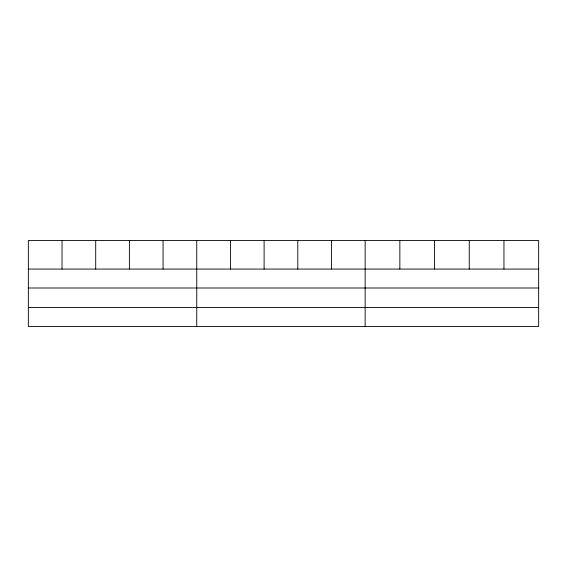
<?xml version="1.0" encoding="UTF-8"?>
<svg xmlns="http://www.w3.org/2000/svg" width="567" height="567" viewBox="0 0 567 567"><rect width="100%" height="100%" fill="white"/><g stroke="black" fill="none" stroke-linecap="round" stroke-linejoin="round"><path stroke-width="0.85" d="M538.65 288.001L538.65 240.557L28.35 240.557L28.35 326.443L538.65 326.443L538.65 288.001L28.35 288.001M28.35 269.07L538.65 269.07M28.35 307.512L538.65 307.512M503.95 240.557L503.95 269.07M469.249 240.557L469.249 269.07M434.549 240.557L434.549 269.07M399.848 240.557L399.848 269.07M365.148 240.557L365.148 326.443M331.468 240.557L331.468 269.07M297.788 240.557L297.788 269.07M264.109 240.557L264.109 269.07M230.429 240.557L230.429 269.07M196.749 240.557L196.749 326.443M163.069 240.557L163.069 269.07M129.389 240.557L129.389 269.07M95.71 240.557L95.71 269.07M62.03 240.557L62.03 269.07"/></g></svg>
